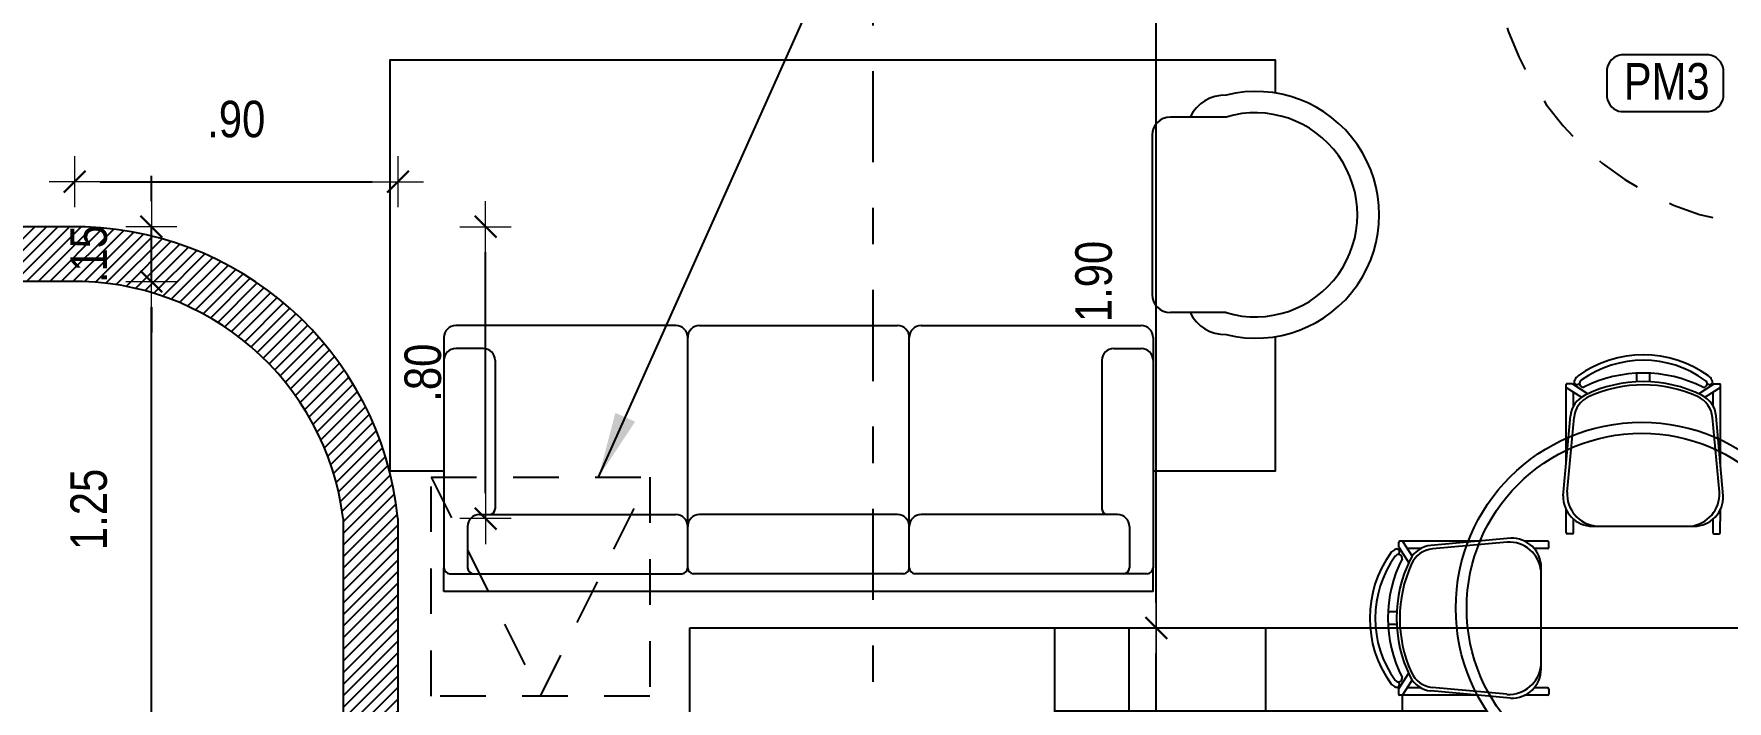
# Model space of a CAD drawing. Extents: x -263 to -176, y -135 to 681.
# Drawn here: x -222.089 to -217.447, y 649.43 to 651.26 of the extents above; entities that cross this region are included whole.
import ezdxf
from ezdxf.enums import TextEntityAlignment as Align

# ---------------------------------------------------------------- set-up
doc = ezdxf.new("R2010")
doc.units = 0
doc.header["$MEASUREMENT"] = 0
doc.header["$PDSIZE"] = -5
doc.linetypes.add('DASHDOT2', pattern=[0.5, 0.25, -0.125, 0, -0.125])
doc.linetypes.add('HIDDEN2', pattern=[0.1875, 0.125, -0.0625])
doc.layers.get('0').update_dxf_attribs({"linetype": 'CONTINUOUS'})
doc.layers.get('Defpoints').update_dxf_attribs({"linetype": 'CONTINUOUS'})
for name, color, linetype in [('01', 4, 'CONTINUOUS'), ('AR-ALV', 5, 'CONTINUOUS'), ('COTA', 7, 'CONTINUOUS'), ('E-hatch', 8, 'CONTINUOUS')]:
    doc.layers.add(name, color=color, linetype=linetype)
for name, color, linetype, lineweight in [('E-Cta-W', 7, 'CONTINUOUS', 20), ('E-Pen-C', 4, 'CONTINUOUS', 15), ('E-Pen-G', 3, 'CONTINUOUS', 30)]:
    doc.layers.add(name, color=color, linetype=linetype, lineweight=lineweight)
doc.styles.add('F2', font='swissc.ttf')
doc.dimstyles.new('DIMENSION-1', dxfattribs={"dimtxt": 0.11, "dimasz": 0.07, "dimexe": 1, "dimexo": 0, "dimgap": 0.12, "dimtad": 1, "dimzin": 7, "dimdsep": 46, "dimtxsty": 'F2', "dimblk1": 'TRACO', "dimblk2": 'TRACO', "dimsah": 1, "dimcen": 1, "dimse1": 1, "dimse2": 1, "dimclrd": 256, "dimclre": 256, "dimclrt": 6, "dimadec": 0, "dimazin": 0, "dimtfac": 1, "dimtix": 1, "dimtmove": 2, "dimatfit": 3, "dimldrblk": 'TRACO', "dimfxl": 1, "dimtolj": 1, "dimtzin": 0, "dimarcsym": 0})
doc.dimstyles.get("Standard").update_dxf_attribs({"dimtxt": 0.18, "dimasz": 0.18, "dimexe": 0.18, "dimexo": 0.0625, "dimgap": 0.09, "dimtad": 0, "dimtih": 1, "dimtoh": 1, "dimdec": 4, "dimzin": 0, "dimdsep": 46, "dimtxsty": 'Standard', "dimcen": 0.09, "dimadec": 0, "dimazin": 0, "dimtfac": 1, "dimtdec": 4, "dimtofl": 0, "dimtmove": 0, "dimatfit": 3, "dimfxl": 1, "dimtolj": 1, "dimtzin": 0, "dimarcsym": 0})

# ---------------------------------------------------------------- blocks, each defined once
blk = doc.blocks.new('TRACO')
at = {"layer": 'E-Pen-C'}
for p, q in [((0, 1), (0, -1)), ((-1, 0), (1, 0))]:
    blk.add_line(p, q, dxfattribs=at)
at = {"layer": 'E-Pen-G'}
blk.add_line((-0.424, -0.424), (0.424, 0.424), dxfattribs=at)
blk = doc.blocks.new('*D406')
at = {"color": 4, "lineweight": -2}
blk.add_line((-225.4213, 651.8916), (-221.1613, 651.8916), dxfattribs=at)
at = {"layer": 'Defpoints', "color": 0, "linetype": 'Continuous'}
for p in [(-221.0913, 651.8916), (-225.4913, 650.5805), (-221.0913, 649.9305)]:
    blk.add_point(p, dxfattribs=at)
at = {"color": 4, "linetype": 'Continuous', "lineweight": -2, "xscale": 0.07, "yscale": 0.07, "zscale": 0.07, "rotation": 180}
blk.add_blockref('TRACO', (-225.4913, 651.8916), dxfattribs=at)
at = {"color": 4, "linetype": 'Continuous', "lineweight": -2, "xscale": 0.07, "yscale": 0.07, "zscale": 0.07}
blk.add_blockref('TRACO', (-221.0913, 651.8916), dxfattribs=at)
at = {"color": 4, "linetype": 'Continuous', "insert": (-223.2913, 652.0628), "char_height": 0.1, "attachment_point": 5, "style": 'F2'}
blk.add_mtext('\\A1;4.40', dxfattribs=at)
blk = doc.blocks.new('*D407')
at = {"color": 4, "lineweight": -2}
blk.add_line((-221.0213, 651.8916), (-217.3613, 651.8916), dxfattribs=at)
at = {"layer": 'Defpoints', "color": 0, "linetype": 'Continuous'}
for p in [(-217.2913, 651.8916), (-217.2913, 650.7305), (-221.0913, 649.9305)]:
    blk.add_point(p, dxfattribs=at)
at = {"color": 4, "linetype": 'Continuous', "lineweight": -2, "xscale": 0.07, "yscale": 0.07, "zscale": 0.07, "rotation": 180}
blk.add_blockref('TRACO', (-221.0913, 651.8916), dxfattribs=at)
at = {"color": 4, "linetype": 'Continuous', "lineweight": -2, "xscale": 0.07, "yscale": 0.07, "zscale": 0.07}
blk.add_blockref('TRACO', (-217.2913, 651.8916), dxfattribs=at)
at = {"color": 4, "linetype": 'Continuous', "insert": (-219.1913, 652.0629), "char_height": 0.1, "attachment_point": 5, "style": 'F2'}
blk.add_mtext('\\A1;3.80', dxfattribs=at)
blk = doc.blocks.new('*D420')
at = {"color": 4, "lineweight": -2}
blk.add_line((-221.9073, 650.854), (-221.1613, 650.854), dxfattribs=at)
at = {"layer": 'Defpoints', "color": 0, "linetype": 'Continuous'}
for p in [(-221.0913, 650.854), (-221.9773, 650.7306), (-221.0913, 650.7306)]:
    blk.add_point(p, dxfattribs=at)
at = {"color": 4, "linetype": 'Continuous', "lineweight": -2, "xscale": 0.07, "yscale": 0.07, "zscale": 0.07, "rotation": 180}
blk.add_blockref('TRACO', (-221.9773, 650.854), dxfattribs=at)
at = {"color": 4, "linetype": 'Continuous', "lineweight": -2, "xscale": 0.07, "yscale": 0.07, "zscale": 0.07}
blk.add_blockref('TRACO', (-221.0913, 650.854), dxfattribs=at)
at = {"color": 4, "linetype": 'Continuous', "insert": (-221.5343, 651.0253), "char_height": 0.1, "attachment_point": 5, "style": 'F2'}
blk.add_mtext('\\A1;.90', dxfattribs=at)
blk = doc.blocks.new('*D421')
at = {"color": 4, "lineweight": -2}
blk.add_line((-220.851, 650.0005), (-220.851, 650.6605), dxfattribs=at)
at = {"layer": 'Defpoints', "color": 0, "linetype": 'Continuous'}
for p in [(-221.9913, 650.7305), (-220.851, 650.7305), (-221.0913, 649.9305)]:
    blk.add_point(p, dxfattribs=at)
at = {"color": 4, "linetype": 'Continuous', "lineweight": -2, "xscale": 0.07, "yscale": 0.07, "zscale": 0.07}
for p, rotation in [((-220.851, 650.7305), 90), ((-220.851, 649.9305), 270)]:
    blk.add_blockref('TRACO', p, dxfattribs=dict(at, rotation=rotation))
at = {"color": 4, "linetype": 'Continuous', "insert": (-221.0223, 650.3305), "char_height": 0.1, "attachment_point": 5, "rotation": 90, "style": 'F2'}
blk.add_mtext('\\A1;.80', dxfattribs=at)
blk = doc.blocks.new('*D422')
at = {"color": 4, "lineweight": -2}
blk.add_line((-219.012, 647.9005), (-219.012, 649.5605), dxfattribs=at)
at = {"layer": 'Defpoints', "color": 0, "linetype": 'Continuous'}
for p in [(-220.1413, 649.6305), (-219.012, 649.6305), (-220.1413, 647.8305)]:
    blk.add_point(p, dxfattribs=at)
at = {"color": 4, "linetype": 'Continuous', "lineweight": -2, "xscale": 0.07, "yscale": 0.07, "zscale": 0.07}
for p, rotation in [((-219.012, 649.6305), 90), ((-219.012, 647.8305), 270)]:
    blk.add_blockref('TRACO', p, dxfattribs=dict(at, rotation=rotation))
at = {"color": 4, "linetype": 'Continuous', "insert": (-219.1834, 648.7305), "char_height": 0.1, "attachment_point": 5, "rotation": 90, "style": 'F2'}
blk.add_mtext('\\A1;1.80', dxfattribs=at)
blk = doc.blocks.new('*D423')
at = {"color": 4, "lineweight": -2}
blk.add_line((-219.012, 649.7005), (-219.012, 651.4605), dxfattribs=at)
at = {"layer": 'Defpoints', "color": 0, "linetype": 'Continuous'}
for p in [(-219.0831, 651.5305), (-219.012, 651.5305), (-220.1413, 649.6305)]:
    blk.add_point(p, dxfattribs=at)
at = {"color": 4, "linetype": 'Continuous', "lineweight": -2, "xscale": 0.07, "yscale": 0.07, "zscale": 0.07}
for p, rotation in [((-219.012, 651.5305), 90), ((-219.012, 649.6305), 270)]:
    blk.add_blockref('TRACO', p, dxfattribs=dict(at, rotation=rotation))
at = {"color": 4, "linetype": 'Continuous', "insert": (-219.1834, 650.5805), "char_height": 0.1, "attachment_point": 5, "rotation": 90, "style": 'F2'}
blk.add_mtext('\\A1;1.90', dxfattribs=at)
blk = doc.blocks.new('*D318')
at = {"color": 4, "lineweight": -2}
for p, q in [((-221.767, 649.4005), (-221.767, 649.4705)), ((-221.767, 649.1805), (-221.767, 649.3305)), ((-221.767, 649.1105), (-221.767, 649.0405))]:
    blk.add_line(p, q, dxfattribs=at)
at = {"layer": 'Defpoints', "color": 0, "linetype": 'Continuous'}
for p in [(-221.767, 649.3305), (-221.0913, 649.3305), (-221.2413, 649.1805)]:
    blk.add_point(p, dxfattribs=at)
at = {"color": 4, "linetype": 'Continuous', "lineweight": -2, "xscale": 0.07, "yscale": 0.07, "zscale": 0.07}
for p, rotation in [((-221.767, 649.3305), 270), ((-221.767, 649.1805), 90)]:
    blk.add_blockref('TRACO', p, dxfattribs=dict(at, rotation=rotation))
at = {"color": 4, "linetype": 'Continuous', "insert": (-221.9383, 649.2555), "char_height": 0.1, "attachment_point": 5, "rotation": 90, "style": 'F2'}
blk.add_mtext('\\A1;.15', dxfattribs=at)
blk = doc.blocks.new('*D319')
at = {"color": 4, "lineweight": -2}
blk.add_line((-221.767, 649.4005), (-221.767, 650.5105), dxfattribs=at)
at = {"layer": 'Defpoints', "color": 0, "linetype": 'Continuous'}
for p in [(-221.9913, 650.5805), (-221.767, 650.5805), (-221.0913, 649.3305)]:
    blk.add_point(p, dxfattribs=at)
at = {"color": 4, "linetype": 'Continuous', "lineweight": -2, "xscale": 0.07, "yscale": 0.07, "zscale": 0.07}
for p, rotation in [((-221.767, 650.5805), 90), ((-221.767, 649.3305), 270)]:
    blk.add_blockref('TRACO', p, dxfattribs=dict(at, rotation=rotation))
at = {"color": 4, "linetype": 'Continuous', "insert": (-221.9384, 649.9555), "char_height": 0.1, "attachment_point": 5, "rotation": 90, "style": 'F2'}
blk.add_mtext('\\A1;1.25', dxfattribs=at)
blk = doc.blocks.new('*D320')
at = {"color": 4, "lineweight": -2}
for p, q in [((-221.767, 650.8005), (-221.767, 650.8705)), ((-221.767, 650.5805), (-221.767, 650.7305)), ((-221.767, 650.5105), (-221.767, 650.4405))]:
    blk.add_line(p, q, dxfattribs=at)
at = {"layer": 'Defpoints', "color": 0, "linetype": 'Continuous'}
for p in [(-221.9913, 650.7305), (-221.767, 650.7305), (-221.9913, 650.5805)]:
    blk.add_point(p, dxfattribs=at)
at = {"color": 4, "linetype": 'Continuous', "lineweight": -2, "xscale": 0.07, "yscale": 0.07, "zscale": 0.07}
for p, rotation in [((-221.767, 650.7305), 270), ((-221.767, 650.5805), 90)]:
    blk.add_blockref('TRACO', p, dxfattribs=dict(at, rotation=rotation))
at = {"color": 4, "linetype": 'Continuous', "insert": (-221.9383, 650.6555), "char_height": 0.1, "attachment_point": 5, "rotation": 90, "style": 'F2'}
blk.add_mtext('\\A1;.15', dxfattribs=at)

msp = doc.modelspace()

# ---------------------------------------------------------------- hatches: boundary and pattern name
h = msp.add_hatch()
h.set_pattern_fill('ANSI37,_O', color=8, scale=3, angle=45)
h.set_pattern_definition([(90, (-5.337, -84.472), (-0.375, 6e-17), []), (180, (-5.337, -84.472), (-6e-17, -0.375), [])])
h.paths.add_polyline_path([(-216.2913, 649.0589), (-216.2913, 649.2805), (-216.2913, 649.6305), (-216.9471, 649.6305, -0.1388), (-217.004, 649.4743, -0.127413), (-217.0146, 649.4655, -0.479601), (-217.0268, 649.4668), (-217.0257, 649.4585), (-217.0257, 649.4446, -0.414214), (-217.0287, 649.4416), (-217.2326, 649.4417, -0.171632), (-217.485, 649.2138), (-217.4851, 649.0101), (-217.502, 649.0101), (-217.5102, 649.0112, -0.479601), (-217.509, 648.999, -0.127408), (-217.5178, 648.9884, -0.323091), (-217.875, 648.9886, -0.127413), (-217.8838, 648.9992, -0.479601), (-217.8825, 649.0114), (-217.8907, 649.0103), (-217.9046, 649.0103, -0.414214), (-217.9076, 649.0133), (-217.9075, 649.2276, -0.157209), (-218.1318, 649.446), (-218.3477, 649.4461), (-218.3477, 649.463), (-218.3466, 649.4712, -0.479601), (-218.3588, 649.47, -0.127408), (-218.3694, 649.4788, -0.135022), (-218.4258, 649.6305), (-219.2913, 649.6305), (-219.2913, 649.3305), (-220.1413, 649.3305), (-220.1413, 649.1805), (-220.1413, 649.1305), (-219.4913, 649.1305), (-219.4913, 649.0873), (-219.4713, 649.0873), (-219.4713, 649.0474), (-219.4913, 649.0474), (-219.4913, 648.9803), (-219.4713, 648.9803), (-219.4713, 648.9404), (-219.4913, 648.9404), (-219.4913, 648.8539), (-219.4713, 648.8539), (-219.4713, 648.814), (-219.4913, 648.814), (-219.4913, 648.747), (-219.4713, 648.747), (-219.4713, 648.7071), (-219.4913, 648.7071), (-219.4913, 648.6206), (-219.4713, 648.6206), (-219.4713, 648.5807), (-219.4913, 648.5807), (-219.4913, 648.5136), (-219.4713, 648.5136), (-219.4713, 648.4737), (-219.4913, 648.4737), (-219.4913, 648.4305), (-220.1413, 648.4305), (-220.1413, 648.3305), (-217.5639, 648.3305), (-217.5639, 647.8305), (-217.3115, 647.8305), (-217.3115, 648.4489), (-217.303, 648.4489), (-217.303, 648.4613), (-217.3069, 648.4613), (-217.3088, 648.4613), (-217.3088, 648.4849), (-217.3076, 648.4907), (-217.3057, 648.4942), (-217.3008, 648.5005), (-217.2968, 648.5027), (-217.2904, 648.5052), (-217.2856, 648.5058), (-217.2821, 648.5062), (-217.2782, 648.5066), (-217.2748, 648.5069), (-217.2709, 648.5073), (-217.2674, 648.5077), (-217.2639, 648.5081), (-217.2601, 648.5085), (-217.2566, 648.5089), (-217.2527, 648.5093), (-217.2492, 648.5096), (-217.2454, 648.5096), (-217.2419, 648.51), (-217.238, 648.5104), (-217.2311, 648.5112), (-217.2272, 648.5112), (-217.2233, 648.5116), (-217.2198, 648.5116), (-217.216, 648.512), (-217.2125, 648.512), (-217.2086, 648.5124), (-217.2013, 648.5124), (-217.1978, 648.5127), (-217.1904, 648.5127), (-217.1866, 648.5131), (-217.1831, 648.5131), (-217.1792, 648.5131), (-217.1758, 648.5131), (-217.1719, 648.5131), (-217.1684, 648.5131), (-217.1645, 648.5131), (-217.1611, 648.5131), (-217.1572, 648.5131), (-217.1537, 648.5131), (-217.1498, 648.5131), (-217.1464, 648.5127), (-217.1425, 648.5127), (-217.139, 648.5127), (-217.1351, 648.5124), (-217.1317, 648.5124), (-217.1278, 648.5124), (-217.1243, 648.512), (-217.1208, 648.512), (-217.117, 648.5116), (-217.1127, 648.5116), (-216.697, 648.512), (-216.6931, 648.5116), (-216.6897, 648.5116), (-216.6858, 648.5112), (-216.6823, 648.5112), (-216.6788, 648.5108), (-216.675, 648.5104), (-216.6715, 648.51), (-216.6676, 648.5096), (-216.6638, 648.5096), (-216.6603, 648.5093), (-216.6564, 648.5089), (-216.6494, 648.5081), (-216.6456, 648.5077), (-216.6421, 648.5073), (-216.6382, 648.5069), (-216.6348, 648.5066), (-216.6309, 648.5062), (-216.6274, 648.5058), (-216.6239, 648.5054), (-216.6201, 648.5042), (-216.6138, 648.5014), (-216.6079, 648.4956), (-216.6048, 648.4884), (-216.6042, 648.483), (-216.6042, 648.4613), (-216.61, 648.4613), (-216.61, 648.4489), (-216.6015, 648.4489), (-216.6015, 647.8305), (-216.2913, 647.8305), (-216.2913, 648.0419), (-216.2913, 648.4419), (-216.2913, 648.6589)])
h.paths.add_polyline_path([(-218.7376, 648.6538, -1), (-218.8472, 648.6538, -1)], flags=16)
h.paths.add_polyline_path([(-219.0153, 648.8044), (-218.2618, 648.8044), (-218.2618, 649.0023), (-219.0153, 649.0023)], flags=24)
h.paths.add_polyline_path([(-218.9795, 648.9865), (-218.2975, 648.9865), (-218.2975, 649.1594), (-218.9795, 649.1594)], flags=24)
h.paths.add_polyline_path([(-219.2003, 649.1361), (-218.0612, 649.1361), (-218.0612, 649.3254), (-219.2003, 649.3254)], flags=24)
h.paths.add_polyline_path([(-219.0726, 648.5733), (-219.0726, 648.8834), (-219.303, 648.8834), (-219.303, 648.5733)], flags=24)
h.paths.add_polyline_path([(-218.7587, 648.6406), (-218.3169, 648.6406), (-218.3169, 648.8379), (-218.7587, 648.8379)], flags=24)
at = {"layer": 'E-hatch'}
h = msp.add_hatch(dxfattribs=at)
h.set_pattern_fill('ANSI31', color=256, scale=0.18, style=0)
h.paths.add_polyline_path([(-223.3441, 650.7305), (-223.3441, 650.5805), (-221.9913, 650.5805, -0.383649), (-221.2413, 649.9305), (-221.2413, 649.1805), (-221.0913, 649.1805), (-221.0913, 649.3305), (-221.0913, 649.9305, 0.389175), (-221.9913, 650.7305)])
h.paths.add_polyline_path([(-220.1413, 649.1805), (-220.1413, 649.3305), (-220.2913, 649.3305), (-220.2913, 649.1805)])
h.paths.add_polyline_path([(-219.7895, 647.6805), (-219.7895, 647.8305), (-220.1413, 647.8305), (-221.0913, 647.8305), (-224.2413, 647.8305), (-224.2413, 648.7206), (-224.3913, 648.7206), (-224.3913, 647.8305), (-225.4913, 647.8305), (-225.4913, 648.7206), (-225.6413, 648.7206), (-225.6413, 648.6782), (-225.6413, 647.8305), (-228.6913, 647.8305), (-228.6913, 648.7206), (-228.8413, 648.7206), (-228.8413, 647.6805)])
h.paths.add_polyline_path([(-224.3913, 648.7206), (-224.2413, 648.7206), (-224.2413, 649.6807), (-224.2413, 650.5805), (-224.1441, 650.5805), (-224.1441, 650.7305), (-224.7946, 650.7305), (-224.7946, 650.5805), (-224.3913, 650.5805), (-224.3913, 649.6134)])
h.paths.add_polyline_path([(-225.6413, 648.7206), (-225.4913, 648.7206), (-225.4913, 649.875), (-225.6413, 649.875)])
h.paths.add_polyline_path([(-225.6413, 650.475), (-225.4913, 650.475), (-225.4913, 650.5805), (-225.3946, 650.5805), (-225.3946, 650.7305), (-225.6413, 650.7305)])

# ---------------------------------------------------------------- linework, layer by layer
at = {"color": 8}
for p, q in [((-218.8208, 651.0314, -1), (-218.9734, 651.0314, -1)), ((-219.0234, 650.9814, -1), (-219.0234, 650.5451, -1)), ((-220.7705, 650.4596), (-220.9325, 650.4596)), ((-220.3291, 650.4596), (-220.7705, 650.4596)), ((-220.2643, 650.4596), (-219.7216, 650.4596)), ((-219.6568, 650.4596), (-219.0533, 650.4596)), ((-218.8208, 650.4951, -1), (-218.9734, 650.4951, -1)), ((-220.9649, 650.4272), (-220.9649, 649.7954)), ((-220.2967, 649.9088), (-220.2967, 650.4272)), ((-220.2967, 649.9088), (-220.2967, 650.4272)), ((-219.6892, 649.9088), (-219.6892, 650.4272)), ((-219.6892, 649.9088), (-219.6892, 650.4272)), ((-219.0209, 650.4272), (-219.0209, 649.7954)), ((-220.8572, 650.3968), (-220.9325, 650.3968)), ((-220.8248, 650.3644), (-220.8248, 649.9574)), ((-219.1611, 650.3644), (-219.1611, 649.9574)), ((-219.1287, 650.3968), (-219.0533, 650.3968)), ((-217.8883, 650.0815, -5.8132), (-217.8882, 650.2981, -5.8132)), ((-217.8882, 650.2898, -5.8132), (-217.8467, 650.263, -5.8132)), ((-217.8711, 650.3001, -5.8132), (-217.8862, 650.3001, -5.8132)), ((-217.8712, 650.3001, -5.8132), (-217.8287, 650.2726, -5.8132)), ((-217.8682, 650.2392, -5.8132), (-217.8682, 650.2769, -5.8132)), ((-217.8962, 649.9931, -5.8132), (-217.8765, 650.2118, -5.8132)), ((-217.8858, 650.0031, -5.8132), (-217.8667, 650.2078, -5.8132)), ((-220.9001, 649.9088), (-220.9001, 649.7954)), ((-220.8677, 649.9412), (-220.3291, 649.9412)), ((-220.2967, 649.7954), (-220.2967, 649.9088)), ((-220.2967, 649.7954), (-220.2967, 649.9088)), ((-219.7216, 649.9412), (-220.2643, 649.9412)), ((-219.6892, 649.7954), (-219.6892, 649.9088)), ((-219.1181, 649.9412), (-219.6568, 649.9412)), ((-219.0857, 649.9088), (-219.0857, 649.7954)), ((-220.9649, 649.7306), (-220.9649, 649.7954)), ((-220.9487, 649.7792), (-220.8839, 649.7792)), ((-220.8839, 649.7792), (-220.3129, 649.7792)), ((-219.7054, 649.7792), (-220.2805, 649.7792)), ((-219.1019, 649.7792), (-219.673, 649.7792)), ((-219.0371, 649.7792), (-219.1019, 649.7792)), ((-219.0209, 649.7306), (-219.0209, 649.7954)), ((-219.0209, 649.7306), (-220.9649, 649.7306))]:
    msp.add_line(p, q, dxfattribs=at)
at = {"color": 5, "linetype": 'Continuous'}
for p, q in [((-221.9913, 650.7305), (-223.3441, 650.7305)), ((-221.9913, 650.5805), (-223.3441, 650.5805)), ((-221.2413, 649.9305), (-221.2413, 649.1805)), ((-221.0913, 649.9305), (-221.0913, 649.3305))]:
    msp.add_line(p, q, dxfattribs=at)
at = {"color": 8, "linetype": 'Continuous'}
msp.add_line((-219.2913, 649.6305), (-216.2913, 649.6305), dxfattribs=at)
for points in [[(-220.9649, 650.0604), (-221.1124, 650.0604), (-221.1124, 651.1882), (-218.6861, 651.1882), (-218.6861, 651.0973)], [(-218.6861, 650.4292), (-218.6861, 650.0604), (-219.0209, 650.0604)]]:
    msp.add_lwpolyline(points, dxfattribs=at)
at = {"color": 8, "linetype": 'HIDDEN2'}
msp.add_lwpolyline([(-220.4003, 649.4438), (-221.0003, 649.4438), (-221.0003, 650.0438), (-220.4003, 650.0438)], close=True, dxfattribs=at)
msp.add_lwpolyline([(-221.0003, 650.0438), (-220.7003, 649.4438), (-220.4003, 650.0438)], dxfattribs=at)
at = {"color": 6, "linetype": 'Continuous'}
msp.add_lwpolyline([(-220.2913, 649.6305), (-219.2913, 649.6305), (-219.2913, 649.3305), (-220.2913, 649.3305)], close=True, dxfattribs=at)
at = {"color": 8}
for radius in [0.51, 0.48]:
    msp.add_circle((-217.681, 649.6846), radius, dxfattribs=at)
at = {"color": 8, "linetype": 'HIDDEN2'}
msp.add_arc((-217.2909, 651.5313), 0.8008, 182.4771, 269.977, dxfattribs=at)
at = {"color": 8}
for centre, radius, start, end in [((-218.8251, 650.9881, -1), 0.1034, 87.6225, 155.2229), ((-218.739, 650.7633, -1), 0.3382, 256.0021, 103.9979), ((-218.9734, 650.9814, -1), 0.05, 90, 180), ((-218.7407, 650.7633, -1), 0.2799, 253.3625, 106.6375), ((-218.9734, 650.5451, -1), 0.05, 180, 270), ((-220.9325, 650.4272), 0.0324, 90, 180), ((-220.3291, 650.4272), 0.0324, 0, 90), ((-220.2643, 650.4272), 0.0324, 90, 180), ((-219.7216, 650.4272), 0.0324, 0, 90), ((-219.6568, 650.4272), 0.0324, 90, 180), ((-219.0533, 650.4272), 0.0324, 0, 90), ((-218.8251, 650.5385, -1), 0.1034, 204.7771, 272.3775), ((-220.9325, 650.3644), 0.0324, 90, 180), ((-220.8572, 650.3644), 0.0324, 0, 90), ((-219.1287, 650.3644), 0.0324, 90, 180), ((-219.0533, 650.3644), 0.0324, 0, 90), ((-217.677, 650.0742, -5.8132), 0.3052, 54.0956, 125.848), ((-217.677, 650.0742, -5.8132), 0.2902, 54.1159, 125.8276), ((-217.8394, 650.2995, -5.8132), 0.0275, 126.5146, 154.8263), ((-217.677, 649.9673, -5.8132), 0.3622, 63.2092, 116.7343), ((-217.8862, 650.2981, -5.8132), 0.002, 89.9718, 179.9718), ((-217.8588, 650.3057, -5.8132), 0.00782, 134.6462, 330.1609), ((-217.8416, 650.3006, -5.8132), 0.01, 154.8263, 279.6423), ((-217.8394, 650.2995, -5.8132), 0.0125, 126.8417, 154.8263), ((-217.677, 649.9438, -5.8132), 0.3622, 63.5765, 116.3671), ((-217.677, 649.9348, -5.8132), 0.3622, 65.7079, 114.2357), ((-217.8068, 650.2055, -5.8132), 0.07, 116.3671, 174.8505), ((-217.797, 650.2013, -5.8132), 0.07, 114.2357, 174.6719), ((-220.841, 649.9574), 0.0162, 270, 0), ((-219.1449, 649.9574), 0.0162, 180, 270), ((-220.8677, 649.9088), 0.0324, 90, 180), ((-220.3291, 649.9088), 0.0324, 0, 90), ((-220.2643, 649.9088), 0.0324, 90, 180), ((-219.7216, 649.9088), 0.0324, 0, 90), ((-219.6568, 649.9088), 0.0324, 90, 180), ((-219.1181, 649.9088), 0.0324, 0, 90), ((-220.9487, 649.7954), 0.0162, 180, 270), ((-220.8839, 649.7954), 0.0162, 180, 270), ((-220.3129, 649.7954), 0.0162, 270, 0), ((-220.2805, 649.7954), 0.0162, 180, 270), ((-219.7054, 649.7954), 0.0162, 270, 0), ((-219.673, 649.7954), 0.0162, 180, 270), ((-219.1019, 649.7954), 0.0162, 270, 0), ((-219.0371, 649.7954), 0.0162, 270, 0)]:
    msp.add_arc(centre, radius, start, end, dxfattribs=at)
at = {"color": 5, "linetype": 'Continuous'}
for centre, radius, start, end in [((-221.9773, 649.8399), 0.8907, 5.8369, 90.896), ((-221.9775, 649.8387), 0.7419, 7.1071, 91.0642)]:
    msp.add_arc(centre, radius, start, end, dxfattribs=at)
at = {"layer": '01', "color": 8}
for p, q in [((-217.6944, 650.3055, -5.8132), (-217.6943, 650.329, -5.8132)), ((-217.6594, 650.3055, -5.8132), (-217.6593, 650.329, -5.8132)), ((-217.4825, 650.2999, -5.8132), (-217.525, 650.2725, -5.8132)), ((-217.4656, 650.2896, -5.8132), (-217.507, 650.2629, -5.8132)), ((-217.4856, 650.239, -5.8132), (-217.4856, 650.2767, -5.8132)), ((-217.4826, 650.2999, -5.8132), (-217.4686, 650.2999, -5.8132)), ((-217.4657, 650.0812, -5.8132), (-217.4656, 650.2969, -5.8132)), ((-217.4683, 650.0029, -5.8132), (-217.4871, 650.2076, -5.8132)), ((-217.4578, 649.9929, -5.8132), (-217.4773, 650.2116, -5.8132)), ((-217.8884, 649.8918, -5.8132), (-217.8883, 649.9547, -5.8132)), ((-217.4658, 649.8916, -5.8132), (-217.4657, 649.9545, -5.8132)), ((-217.8684, 649.8918, -5.8132), (-217.8683, 649.9287, -5.8132)), ((-217.8163, 649.9095, -5.8132), (-217.5378, 649.9094, -5.8132)), ((-217.4858, 649.8916, -5.8132), (-217.4857, 649.9286, -5.8132)), ((-218.3475, 649.8516, -5.8132), (-218.3475, 649.8656, -5.8132)), ((-218.3475, 649.8517, -5.8132), (-218.32, 649.8092, -5.8132)), ((-218.1288, 649.8685, -5.8132), (-218.3445, 649.8686, -5.8132)), ((-218.3371, 649.8686, -5.8132), (-218.3104, 649.8272, -5.8132)), ((-218.0405, 649.8764, -5.8132), (-218.2592, 649.8569, -5.8132)), ((-218.0505, 649.866, -5.8132), (-218.2551, 649.8471, -5.8132)), ((-217.9391, 649.8684, -5.8132), (-218.002, 649.8685, -5.8132)), ((-217.9361, 649.8514, -5.8132), (-217.9361, 649.8654, -5.8132)), ((-217.8714, 649.8888, -5.8132), (-217.8854, 649.8888, -5.8132)), ((-217.4828, 649.8886, -5.8132), (-217.4688, 649.8886, -5.8132)), ((-218.2865, 649.8486, -5.8132), (-218.3242, 649.8486, -5.8132)), ((-217.9392, 649.8484, -5.8132), (-217.9761, 649.8485, -5.8132)), ((-217.957, 649.5179, -5.8132), (-217.9569, 649.7964, -5.8132)), ((-218.353, 649.6749, -5.8132), (-218.3765, 649.6749, -5.8132)), ((-218.3531, 649.6399, -5.8132), (-218.3766, 649.6399, -5.8132)), ((-218.3477, 649.463, -5.8132), (-218.3202, 649.5055, -5.8132)), ((-218.3373, 649.4461, -5.8132), (-218.3106, 649.4875, -5.8132)), ((-218.3477, 649.4631, -5.8132), (-218.3477, 649.4481, -5.8132)), ((-218.129, 649.4459, -5.8132), (-218.3457, 649.4461, -5.8132)), ((-218.2867, 649.466, -5.8132), (-218.3244, 649.466, -5.8132)), ((-218.0407, 649.438, -5.8132), (-218.2594, 649.4577, -5.8132)), ((-218.0507, 649.4485, -5.8132), (-218.2553, 649.4675, -5.8132)), ((-217.9393, 649.4459, -5.8132), (-218.0022, 649.4459, -5.8132)), ((-217.9393, 649.4659, -5.8132), (-217.9763, 649.4659, -5.8132)), ((-217.9363, 649.4629, -5.8132), (-217.9363, 649.4489, -5.8132))]:
    msp.add_line(p, q, dxfattribs=at)
for centre, radius, start, end in [((-217.5144, 650.2994, -5.8132), 0.0275, 25.1172, 53.4289), ((-217.5121, 650.3004, -5.8132), 0.01, 260.3012, 25.1172), ((-217.5144, 650.2994, -5.8132), 0.0125, 25.1172, 53.1019), ((-217.495, 650.3055, -5.8132), 0.00782, 209.7827, 45.2973), ((-217.4686, 650.2969, -5.8132), 0.003, 359.9718, 89.9718), ((-217.5568, 650.2011, -5.8132), 0.07, 5.2717, 65.7079), ((-217.547, 650.2054, -5.8132), 0.07, 5.093, 63.5765), ((-217.8163, 649.9895, -5.8132), 0.08, 177.4025, 269.9718), ((-217.7972, 649.9981, -5.8132), 0.0887, 176.7195, 264.3793), ((-217.5568, 649.9979, -5.8132), 0.0887, 275.5643, 3.224), ((-217.5377, 649.9894, -5.8132), 0.08, 269.9718, 2.541), ((-218.3445, 649.8656, -5.8132), 0.003, 89.9718, 179.9718), ((-218.2529, 649.7872, -5.8132), 0.07, 95.093, 153.5765), ((-218.0455, 649.7774, -5.8132), 0.0887, 5.5643, 93.224), ((-218.0369, 649.7965, -5.8132), 0.08, 359.9718, 92.541), ((-217.9391, 649.8514, -5.8132), 0.003, 269.9718, 359.9718), ((-217.9391, 649.8654, -5.8132), 0.003, 359.9718, 89.9718), ((-217.8854, 649.8918, -5.8132), 0.003, 179.9718, 269.9718), ((-217.8714, 649.8918, -5.8132), 0.003, 269.9718, 359.9718), ((-217.4828, 649.8916, -5.8132), 0.003, 179.9718, 269.9718), ((-217.4688, 649.8916, -5.8132), 0.003, 269.9718, 359.9718), ((-218.1218, 649.6572, -5.8132), 0.3052, 144.0956, 215.848), ((-218.1218, 649.6572, -5.8132), 0.2902, 144.1159, 215.8276), ((-218.0148, 649.6572, -5.8132), 0.3622, 153.2092, 206.7343), ((-218.3469, 649.8198, -5.8132), 0.0275, 115.1172, 143.4289), ((-218.353, 649.8392, -5.8132), 0.00782, 299.7827, 135.2973), ((-218.3469, 649.8198, -5.8132), 0.0125, 115.1172, 143.1019), ((-217.9913, 649.6572, -5.8132), 0.3622, 153.5765, 206.3671), ((-218.348, 649.8221, -5.8132), 0.01, 350.3012, 115.1172), ((-217.9824, 649.6572, -5.8132), 0.3622, 155.7079, 204.2357), ((-218.2487, 649.7774, -5.8132), 0.07, 95.2717, 155.7079), ((-218.0456, 649.537, -5.8132), 0.0887, 266.7195, 354.3793), ((-218.3532, 649.4755, -5.8132), 0.00782, 224.6462, 60.1609), ((-218.3471, 649.4948, -5.8132), 0.0125, 216.8417, 244.8263), ((-218.3481, 649.4926, -5.8132), 0.01, 244.8263, 9.6423), ((-218.2531, 649.5274, -5.8132), 0.07, 206.3671, 264.8505), ((-218.2488, 649.5372, -5.8132), 0.07, 204.2357, 264.6719), ((-218.037, 649.5179, -5.8132), 0.08, 267.4025, 359.9718), ((-218.3471, 649.4948, -5.8132), 0.0275, 216.5146, 244.8263), ((-218.3457, 649.4481, -5.8132), 0.002, 179.9718, 269.9718), ((-217.9393, 649.4629, -5.8132), 0.003, 359.9718, 89.9718), ((-217.9393, 649.4489, -5.8132), 0.003, 269.9718, 359.9718)]:
    msp.add_arc(centre, radius, start, end, dxfattribs=at)
at = {"layer": 'AR-ALV', "color": 2, "linetype": 'DASHDOT2'}
msp.add_line((-219.7895, 660.1575), (-219.7895, 639.2003), dxfattribs=at)
at = {"layer": 'COTA', "color": 4, "linetype": 'Continuous'}
msp.add_lwpolyline([(-217.4571, 651.1621, 0.331371), (-217.4971, 651.2021), (-217.7372, 651.2019, 0.332506), (-217.7772, 651.1621), (-217.7772, 651.0864, 0.330378), (-217.7372, 651.0462), (-217.4971, 651.0464, 0.331371), (-217.4571, 651.0864)], format="xyb", close=True, dxfattribs=at)

# ---------------------------------------------------------------- texts
at = {"color": 4, "linetype": 'Continuous', "style": 'F2'}
msp.add_text('PM3', height=0.1, dxfattribs=at).set_placement((-217.7305, 651.1794, 1.712), align=Align.TOP_LEFT)

# ---------------------------------------------------------------- dimensions: what is measured, and where the dimension line sits
at = {"color": 8, "linetype": 'Continuous'}
for base, p1, p2, picture, middle in [((-221.0913, 651.8916), (-225.4913, 650.5805), (-221.0913, 649.9305), '*D406', (-223.2913, 652.0628)), ((-217.2913, 651.8916), (-221.0913, 649.9305), (-217.2913, 650.7305), '*D407', (-219.1913, 652.0629))]:
    dim = msp.add_linear_dim(base=base, p1=p1, p2=p2, dimstyle='DIMENSION-1', override={"dimtxt": 0.1, "dimclrd": 4, "dimclrt": 4, "dimadec": 8, "dimfxl": 0.5, "dimfxlon": 1}, dxfattribs=at)
    dim.commit()
    dim.dimension.update_dxf_attribs({"geometry": picture, "text_midpoint": middle})
for base, p1, p2, picture, middle in [((-219.012, 651.5305), (-220.1413, 649.6305), (-219.0831, 651.5305), '*D423', (-219.1834, 650.5805)), ((-221.767, 650.7305), (-221.9913, 650.5805), (-221.9913, 650.7305), '*D320', (-221.9383, 650.6555)), ((-220.851, 650.7305), (-221.0913, 649.9305), (-221.9913, 650.7305), '*D421', (-221.0223, 650.3305)), ((-221.767, 650.5805), (-221.0913, 649.3305), (-221.9913, 650.5805), '*D319', (-221.9384, 649.9555)), ((-219.012, 649.6305), (-220.1413, 647.8305), (-220.1413, 649.6305), '*D422', (-219.1834, 648.7305)), ((-221.767, 649.3305), (-221.2413, 649.1805), (-221.0913, 649.3305), '*D318', (-221.9383, 649.2555))]:
    dim = msp.add_linear_dim(base=base, p1=p1, p2=p2, angle=90, dimstyle='DIMENSION-1', override={"dimtxt": 0.1, "dimclrd": 4, "dimclrt": 4, "dimadec": 8, "dimfxl": 0.5, "dimfxlon": 1}, dxfattribs=at)
    dim.commit()
    dim.dimension.update_dxf_attribs({"geometry": picture, "text_midpoint": middle})
dim = msp.add_linear_dim(base=(-221.0913, 650.854), p1=(-221.9773, 650.7306), p2=(-221.0913, 650.7306), text='.90', dimstyle='DIMENSION-1', override={"dimtxt": 0.1, "dimclrd": 4, "dimclrt": 4, "dimadec": 8, "dimfxl": 0.5, "dimfxlon": 1}, dxfattribs=at)
dim.commit()
dim.dimension.update_dxf_attribs({"geometry": '*D420', "text_midpoint": (-221.5343, 651.0253)})

# ---------------------------------------------------------------- leaders
at = {"layer": 'E-Cta-W', "color": 4}
msp.add_leader([(-220.5414, 650.0438), (-219.3407, 652.7285), (-219.2479, 652.7267)], dimstyle='Standard', dxfattribs=at)

doc.saveas('drawing.dxf')
